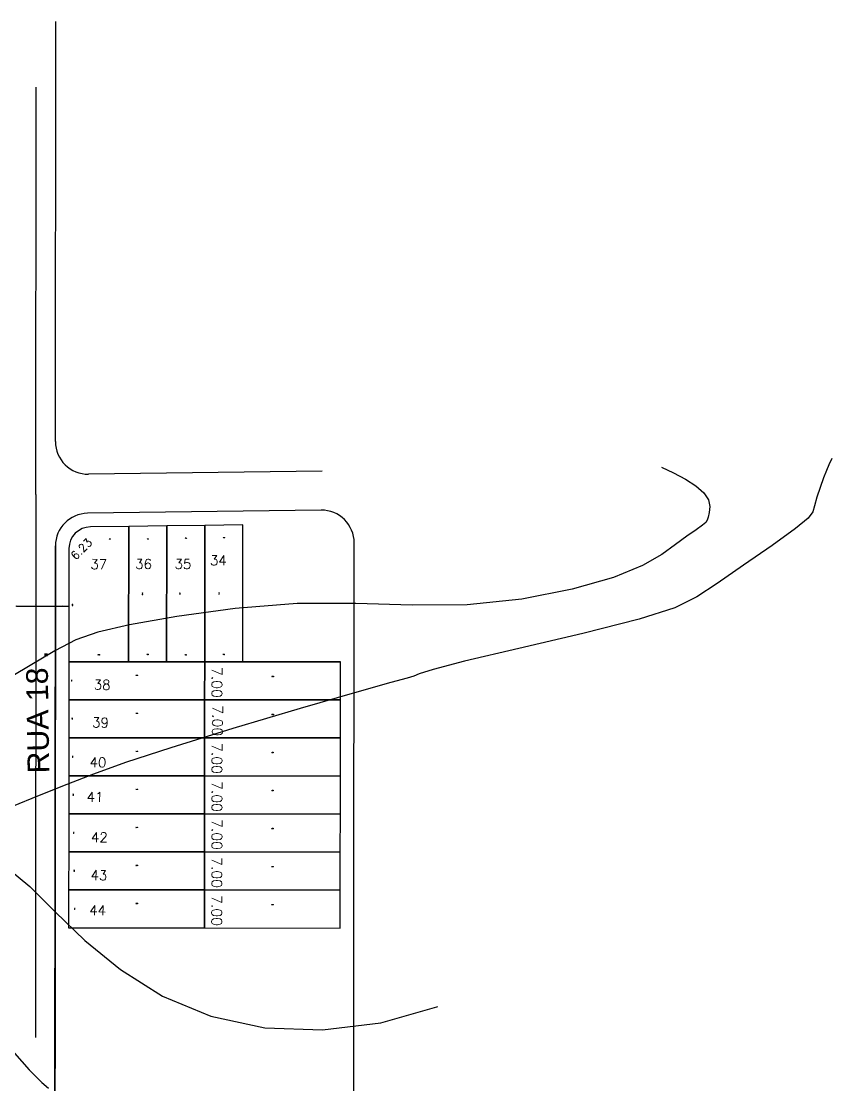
# Model space of a CAD drawing. Header units: millimetres. Extents: x -6300 to 1991, y -4770 to 4545.
# Drawn here: x 1842.2 to 1991.4, y 25.4 to 221.2 of the extents above; entities that cross this region are included whole.
import ezdxf
from ezdxf.enums import TextEntityAlignment as Align

# ---------------------------------------------------------------- set-up
doc = ezdxf.new("R2010")
doc.units = ezdxf.units.MM
doc.header["$LTSCALE"] = 20
doc.header["$MEASUREMENT"] = 0
for name, pattern in [('CONTINUO', [0]), ('DASHDOT', [1, 0.5, -0.25, 0, -0.25]), ('HIDDEN', [0.375, 0.25, -0.125])]:
    doc.linetypes.add(name, pattern=pattern)
doc.layers.get('DEFPOINTS').update_dxf_attribs({"linetype": 'CONTINUOUS'})
for name, color, linetype in [('AGT CI', 252, 'CONTINUOUS'), ('Calçada', 1, 'CONTINUOUS'), ('COTA', 7, 'CONTINUOUS'), ('EIXO DAS VIAS', 252, 'DASHDOT'), ('Lotes', 2, 'CONTINUOUS'), ('Nomes de Ruas', 3, 'CONTINUOUS'), ('Numero de lotes', 5, 'CONTINUOUS'), ('projeção', 6, 'CONTINUOUS')]:
    doc.layers.add(name, color=color, linetype=linetype)
doc.layers.add('E-Pen-C', color=4, linetype='CONTINUOUS', lineweight=15)
doc.layers.add('E-Pen-G', color=3, linetype='CONTINUOUS', lineweight=30)
doc.styles.add('arcad1', font='romans.shx')
doc.styles.add('ARIAL', font='arial.ttf', dxfattribs={"height": 2})
doc.styles.add('F2', font='ARIALN.TTF')
doc.styles.add('ROMANS', font='romans.shx', dxfattribs={"height": 0.1})
doc.dimstyles.new('BOLA100', dxfattribs={"dimscale": 0, "dimtxt": 1.9, "dimasz": 0.18, "dimexe": 0.18, "dimexo": 0.063, "dimgap": 0, "dimtad": 1, "dimzin": 4, "dimdsep": 46, "dimtxsty": 'ROMANS', "dimcen": 0.09, "dimse1": 1, "dimse2": 1, "dimsd1": 1, "dimsd2": 1, "dimclrt": 256, "dimaunit": 1, "dimadec": 4, "dimazin": 0, "dimtfac": 1.2, "dimtix": 1, "dimtmove": 2, "dimatfit": 3, "dimfxl": 1, "dimtvp": 2, "dimtolj": 1, "dimtzin": 4, "dimarcsym": 0})
doc.dimstyles.new('DIMENSION-1', dxfattribs={"dimtxt": 0.145, "dimasz": 0.07, "dimexe": 1, "dimexo": 0, "dimgap": 0.12, "dimtad": 1, "dimzin": 7, "dimdsep": 46, "dimtxsty": 'F2', "dimblk1": 'TRACO', "dimblk2": 'TRACO', "dimsah": 1, "dimcen": 1, "dimse1": 1, "dimse2": 1, "dimclrd": 4, "dimclre": 256, "dimclrt": 4, "dimadec": 8, "dimazin": 0, "dimtfac": 1, "dimtix": 1, "dimtmove": 2, "dimatfit": 3, "dimldrblk": 'TRACO', "dimfxl": 1, "dimtolj": 1, "dimtzin": 0, "dimarcsym": 0})

# ---------------------------------------------------------------- blocks, each defined once
blk = doc.blocks.new('*D245')
at = {"layer": 'DEFPOINTS', "color": 0}
for p in [(1868.99, 128.33), (1875.99, 128.33), (1876.02, 126.05)]:
    blk.add_point(p, dxfattribs=at)
at = {"layer": 'COTA', "insert": (1872.52, 126.05), "char_height": 0.1, "attachment_point": 5, "rotation": 0.7653, "style": 'ROMANS'}
blk.add_mtext('\\A1;7.00', dxfattribs=at)
blk = doc.blocks.new('*D246')
at = {"layer": 'DEFPOINTS', "color": 0}
for p in [(1854.94, 128.15), (1861.99, 128.24), (1862.02, 125.9)]:
    blk.add_point(p, dxfattribs=at)
at = {"layer": 'COTA', "insert": (1858.5, 125.9), "char_height": 0.1, "attachment_point": 5, "rotation": 0.7653, "style": 'ROMANS'}
blk.add_mtext('\\A1;7.06', dxfattribs=at)
blk = doc.blocks.new('*D247')
at = {"layer": 'DEFPOINTS', "color": 0}
for p in [(1861.99, 128.24), (1868.99, 128.23), (1869.02, 125.91)]:
    blk.add_point(p, dxfattribs=at)
at = {"layer": 'COTA', "insert": (1865.52, 125.91), "char_height": 0.1, "attachment_point": 5, "rotation": 0.7653, "style": 'ROMANS'}
blk.add_mtext('\\A1;7.00', dxfattribs=at)
blk = doc.blocks.new('*D248')
at = {"layer": 'DEFPOINTS', "color": 0}
for p in [(1861.99, 128.24), (1861.97, 103.31), (1864.63, 103.35)]:
    blk.add_point(p, dxfattribs=at)
at = {"layer": 'COTA', "insert": (1864.52, 115.81), "char_height": 0.1, "attachment_point": 5, "rotation": 270.7653, "style": 'ROMANS'}
blk.add_mtext('\\A1;24.92', dxfattribs=at)
blk = doc.blocks.new('*D249')
at = {"layer": 'DEFPOINTS', "color": 0}
for p in [(1868.99, 128.33), (1868.97, 103.31), (1871.53, 103.34)]:
    blk.add_point(p, dxfattribs=at)
at = {"layer": 'COTA', "insert": (1871.42, 115.85), "char_height": 0.1, "attachment_point": 5, "rotation": 270.7653, "style": 'ROMANS'}
blk.add_mtext('\\A1;25.02', dxfattribs=at)
blk = doc.blocks.new('*D250')
at = {"layer": 'DEFPOINTS', "color": 0}
for p in [(1875.99, 128.43), (1875.97, 103.3), (1878.72, 103.34)]:
    blk.add_point(p, dxfattribs=at)
at = {"layer": 'COTA', "insert": (1878.61, 115.9), "char_height": 0.1, "attachment_point": 5, "rotation": 270.7653, "style": 'ROMANS'}
blk.add_mtext('\\A1;25.12', dxfattribs=at)
blk = doc.blocks.new('*D251')
at = {"layer": 'DEFPOINTS', "color": 0}
for p in [(1848.92, 124.14), (1848.9, 103.31), (1851.73, 103.35)]:
    blk.add_point(p, dxfattribs=at)
at = {"layer": 'COTA', "insert": (1851.64, 113.76), "char_height": 0.1, "attachment_point": 5, "rotation": 270.7653, "style": 'ROMANS'}
blk.add_mtext('\\A1;20.83', dxfattribs=at)
blk = doc.blocks.new('*D252')
at = {"layer": 'DEFPOINTS', "color": 0}
for p in [(1850.97, 103.32), (1875.97, 103.3), (1876, 100.93)]:
    blk.add_point(p, dxfattribs=at)
at = {"layer": 'COTA', "insert": (1863.5, 100.82), "char_height": 0.1, "attachment_point": 5, "rotation": 0.7653, "style": 'ROMANS'}
blk.add_mtext('\\A1;25.00', dxfattribs=at)
blk = doc.blocks.new('*D253')
at = {"layer": 'DEFPOINTS', "color": 0}
for p in [(1875.97, 103.3), (1900.97, 103.28), (1901.01, 100.72)]:
    blk.add_point(p, dxfattribs=at)
at = {"layer": 'COTA', "insert": (1888.51, 100.6), "char_height": 0.1, "attachment_point": 5, "rotation": 0.7653, "style": 'ROMANS'}
blk.add_mtext('\\A1;25.00', dxfattribs=at)
blk = doc.blocks.new('*D261')
at = {"layer": 'DEFPOINTS', "color": 0}
for p in [(1848.9, 103.31), (1848.9, 96.31), (1851.49, 96.35)]:
    blk.add_point(p, dxfattribs=at)
at = {"layer": 'COTA', "insert": (1851.49, 99.85), "char_height": 0.1, "attachment_point": 5, "rotation": 270.7653, "style": 'ROMANS'}
blk.add_mtext('\\A1;7.00', dxfattribs=at)
blk = doc.blocks.new('*D262')
at = {"layer": 'DEFPOINTS', "color": 0}
for p in [(1848.9, 96.31), (1848.89, 89.31), (1851.58, 89.35)]:
    blk.add_point(p, dxfattribs=at)
at = {"layer": 'COTA', "insert": (1851.58, 92.85), "char_height": 0.1, "attachment_point": 5, "rotation": 270.7653, "style": 'ROMANS'}
blk.add_mtext('\\A1;7.00', dxfattribs=at)
blk = doc.blocks.new('*D263')
at = {"layer": 'DEFPOINTS', "color": 0}
for p in [(1848.89, 89.31), (1848.89, 82.31), (1851.67, 82.35)]:
    blk.add_point(p, dxfattribs=at)
at = {"layer": 'COTA', "insert": (1851.68, 85.85), "char_height": 0.1, "attachment_point": 5, "rotation": 270.7653, "style": 'ROMANS'}
blk.add_mtext('\\A1;7.00', dxfattribs=at)
blk = doc.blocks.new('*D264')
at = {"layer": 'DEFPOINTS', "color": 0}
for p in [(1848.89, 82.31), (1848.88, 75.31), (1851.77, 75.35)]:
    blk.add_point(p, dxfattribs=at)
at = {"layer": 'COTA', "insert": (1851.77, 78.85), "char_height": 0.1, "attachment_point": 5, "rotation": 270.7653, "style": 'ROMANS'}
blk.add_mtext('\\A1;7.00', dxfattribs=at)
blk = doc.blocks.new('*D265')
at = {"layer": 'DEFPOINTS', "color": 0}
for p in [(1848.88, 75.31), (1848.87, 68.31), (1851.86, 68.35)]:
    blk.add_point(p, dxfattribs=at)
at = {"layer": 'COTA', "insert": (1851.86, 71.85), "char_height": 0.1, "attachment_point": 5, "rotation": 270.7653, "style": 'ROMANS'}
blk.add_mtext('\\A1;7.00', dxfattribs=at)
blk = doc.blocks.new('*D266')
at = {"layer": 'DEFPOINTS', "color": 0}
for p in [(1848.87, 68.31), (1848.87, 61.31), (1851.95, 61.36)]:
    blk.add_point(p, dxfattribs=at)
at = {"layer": 'COTA', "insert": (1851.96, 64.86), "char_height": 0.1, "attachment_point": 5, "rotation": 270.7653, "style": 'ROMANS'}
blk.add_mtext('\\A1;7.00', dxfattribs=at)
blk = doc.blocks.new('*D267')
at = {"layer": 'DEFPOINTS', "color": 0}
for p in [(1848.87, 61.31), (1848.86, 54.31), (1852.05, 54.36)]:
    blk.add_point(p, dxfattribs=at)
at = {"layer": 'COTA', "insert": (1852.05, 57.86), "char_height": 0.1, "attachment_point": 5, "rotation": 270.7653, "style": 'ROMANS'}
blk.add_mtext('\\A1;7.00', dxfattribs=at)
blk = doc.blocks.new('*D268')
at = {"layer": 'DEFPOINTS', "color": 0}
for p in [(1850.97, 96.32), (1875.97, 96.3), (1876, 93.93)]:
    blk.add_point(p, dxfattribs=at)
at = {"layer": 'COTA', "insert": (1863.5, 93.82), "char_height": 0.1, "attachment_point": 5, "rotation": 0.7653, "style": 'ROMANS'}
blk.add_mtext('\\A1;25.00', dxfattribs=at)
blk = doc.blocks.new('*D269')
at = {"layer": 'DEFPOINTS', "color": 0}
for p in [(1875.97, 96.3), (1900.97, 96.28), (1901, 93.72)]:
    blk.add_point(p, dxfattribs=at)
at = {"layer": 'COTA', "insert": (1888.5, 93.6), "char_height": 0.1, "attachment_point": 5, "rotation": 0.7653, "style": 'ROMANS'}
blk.add_mtext('\\A1;25.00', dxfattribs=at)
blk = doc.blocks.new('*D270')
at = {"layer": 'DEFPOINTS', "color": 0}
for p in [(1850.96, 89.32), (1875.96, 89.3), (1875.99, 86.93)]:
    blk.add_point(p, dxfattribs=at)
at = {"layer": 'COTA', "insert": (1863.49, 86.82), "char_height": 0.1, "attachment_point": 5, "rotation": 0.7653, "style": 'ROMANS'}
blk.add_mtext('\\A1;25.00', dxfattribs=at)
blk = doc.blocks.new('*D271')
at = {"layer": 'DEFPOINTS', "color": 0}
for p in [(1875.96, 89.3), (1900.96, 89.28), (1900.99, 86.72)]:
    blk.add_point(p, dxfattribs=at)
at = {"layer": 'COTA', "insert": (1888.49, 86.6), "char_height": 0.1, "attachment_point": 5, "rotation": 0.7653, "style": 'ROMANS'}
blk.add_mtext('\\A1;25.00', dxfattribs=at)
blk = doc.blocks.new('*D272')
at = {"layer": 'DEFPOINTS', "color": 0}
for p in [(1850.95, 82.32), (1875.95, 82.3), (1875.98, 79.93)]:
    blk.add_point(p, dxfattribs=at)
at = {"layer": 'COTA', "insert": (1863.49, 79.82), "char_height": 0.1, "attachment_point": 5, "rotation": 0.7653, "style": 'ROMANS'}
blk.add_mtext('\\A1;25.00', dxfattribs=at)
blk = doc.blocks.new('*D273')
at = {"layer": 'DEFPOINTS', "color": 0}
for p in [(1875.95, 82.3), (1900.95, 82.28), (1900.99, 79.72)]:
    blk.add_point(p, dxfattribs=at)
at = {"layer": 'COTA', "insert": (1888.49, 79.6), "char_height": 0.1, "attachment_point": 5, "rotation": 0.7653, "style": 'ROMANS'}
blk.add_mtext('\\A1;25.00', dxfattribs=at)
blk = doc.blocks.new('*D274')
at = {"layer": 'DEFPOINTS', "color": 0}
for p in [(1850.95, 75.32), (1875.95, 75.3), (1875.98, 72.93)]:
    blk.add_point(p, dxfattribs=at)
at = {"layer": 'COTA', "insert": (1863.48, 72.82), "char_height": 0.1, "attachment_point": 5, "rotation": 0.7653, "style": 'ROMANS'}
blk.add_mtext('\\A1;25.00', dxfattribs=at)
blk = doc.blocks.new('*D275')
at = {"layer": 'DEFPOINTS', "color": 0}
for p in [(1875.95, 75.3), (1900.95, 75.28), (1900.98, 72.72)]:
    blk.add_point(p, dxfattribs=at)
at = {"layer": 'COTA', "insert": (1888.48, 72.6), "char_height": 0.1, "attachment_point": 5, "rotation": 0.7653, "style": 'ROMANS'}
blk.add_mtext('\\A1;25.00', dxfattribs=at)
blk = doc.blocks.new('*D276')
at = {"layer": 'DEFPOINTS', "color": 0}
for p in [(1850.94, 68.32), (1875.94, 68.3), (1875.97, 65.93)]:
    blk.add_point(p, dxfattribs=at)
at = {"layer": 'COTA', "insert": (1863.47, 65.82), "char_height": 0.1, "attachment_point": 5, "rotation": 0.7653, "style": 'ROMANS'}
blk.add_mtext('\\A1;25.00', dxfattribs=at)
blk = doc.blocks.new('*D277')
at = {"layer": 'DEFPOINTS', "color": 0}
for p in [(1875.94, 68.3), (1900.94, 68.28), (1900.97, 65.72)]:
    blk.add_point(p, dxfattribs=at)
at = {"layer": 'COTA', "insert": (1888.48, 65.6), "char_height": 0.1, "attachment_point": 5, "rotation": 0.7653, "style": 'ROMANS'}
blk.add_mtext('\\A1;25.00', dxfattribs=at)
blk = doc.blocks.new('*D278')
at = {"layer": 'DEFPOINTS', "color": 0}
for p in [(1850.93, 61.32), (1875.93, 61.3), (1875.97, 58.93)]:
    blk.add_point(p, dxfattribs=at)
at = {"layer": 'COTA', "insert": (1863.47, 58.82), "char_height": 0.1, "attachment_point": 5, "rotation": 0.7653, "style": 'ROMANS'}
blk.add_mtext('\\A1;25.00', dxfattribs=at)
blk = doc.blocks.new('*D279')
at = {"layer": 'DEFPOINTS', "color": 0}
for p in [(1875.93, 61.3), (1900.93, 61.28), (1900.97, 58.72)]:
    blk.add_point(p, dxfattribs=at)
at = {"layer": 'COTA', "insert": (1888.47, 58.6), "char_height": 0.1, "attachment_point": 5, "rotation": 0.7653, "style": 'ROMANS'}
blk.add_mtext('\\A1;25.00', dxfattribs=at)
blk = doc.blocks.new('*D283')
at = {"layer": 'DEFPOINTS', "color": 0}
for p in [(1868.97, 104.61), (1861.97, 103.31), (1868.97, 103.31)]:
    blk.add_point(p, dxfattribs=at)
at = {"layer": 'COTA', "insert": (1865.47, 104.66), "char_height": 0.1, "attachment_point": 5, "rotation": 359.95, "style": 'ROMANS'}
blk.add_mtext('\\A1;7.00', dxfattribs=at)
blk = doc.blocks.new('*D284')
at = {"layer": 'DEFPOINTS', "color": 0}
for p in [(1882.97, 104.6), (1875.97, 103.3), (1882.97, 103.29)]:
    blk.add_point(p, dxfattribs=at)
at = {"layer": 'COTA', "insert": (1879.47, 104.65), "char_height": 0.1, "attachment_point": 5, "rotation": 359.95, "style": 'ROMANS'}
blk.add_mtext('\\A1;7.00', dxfattribs=at)
blk = doc.blocks.new('*D322')
at = {"layer": 'DEFPOINTS', "color": 0}
for p in [(1875.97, 104.52), (1868.97, 103.31, 51.85), (1875.97, 103.3, 51.85)]:
    blk.add_point(p, dxfattribs=at)
at = {"layer": 'COTA', "insert": (1872.47, 104.58), "char_height": 0.1, "attachment_point": 5, "rotation": 359.95, "style": 'ROMANS'}
blk.add_mtext('\\A1;7.00', dxfattribs=at)
blk = doc.blocks.new('*D323')
at = {"layer": 'DEFPOINTS', "color": 0}
for p in [(1861.97, 104.54), (1850.97, 103.32, 51.85), (1861.97, 103.31, 51.85)]:
    blk.add_point(p, dxfattribs=at)
at = {"layer": 'COTA', "insert": (1856.47, 104.59), "char_height": 0.1, "attachment_point": 5, "rotation": 359.95, "style": 'ROMANS'}
blk.add_mtext('\\A1;11.00', dxfattribs=at)
blk = doc.blocks.new('*D328')
at = {"layer": 'DEFPOINTS', "color": 0}
for p in [(1875.99, 128.33, 51.85), (1882.99, 128.52, 51.85), (1883.03, 126.14)]:
    blk.add_point(p, dxfattribs=at)
at = {"layer": 'COTA', "insert": (1879.52, 126.15), "char_height": 0.1, "attachment_point": 5, "rotation": 0.7653, "style": 'ROMANS'}
blk.add_mtext('\\A1;7.00', dxfattribs=at)
blk = doc.blocks.new('TRACO')
at = {"layer": 'E-Pen-C'}
for p, q in [((-1, 0), (1, 0)), ((0, 1), (0, -1))]:
    blk.add_line(p, q, dxfattribs=at)
at = {"layer": 'E-Pen-G'}
blk.add_line((-0.4, -0.4), (0.4, 0.4), dxfattribs=at)
blk = doc.blocks.new('*D338')
at = {"layer": 'COTA', "color": 4, "linetype": 'Continuous', "lineweight": -2}
blk.add_line((1841.35, 113.56), (1848.41, 113.56), dxfattribs=at)
at = {"layer": 'DEFPOINTS', "color": 0, "linetype": 'Continuous'}
for p in [(1841.28, 114.48), (1848.48, 113.56), (1848.48, 113.38)]:
    blk.add_point(p, dxfattribs=at)
at = {"layer": 'COTA', "color": 4, "linetype": 'Continuous', "lineweight": -2, "xscale": 0.07, "yscale": 0.07, "zscale": 0.07, "rotation": 180}
blk.add_blockref('TRACO', (1841.28, 113.56), dxfattribs=at)
at = {"layer": 'COTA', "color": 4, "linetype": 'Continuous', "lineweight": -2, "xscale": 0.07, "yscale": 0.07, "zscale": 0.07}
blk.add_blockref('TRACO', (1848.48, 113.56), dxfattribs=at)
at = {"layer": 'COTA', "color": 4, "linetype": 'Continuous', "insert": (1844.88, 113.76), "char_height": 0.145, "attachment_point": 5, "style": 'F2'}
blk.add_mtext('\\A1;7.20', dxfattribs=at)
blk = doc.blocks.new('*D339')
at = {"layer": 'COTA', "color": 4, "linetype": 'Continuous', "lineweight": -2}
blk.add_line((1848.55, 113.56), (1850.91, 113.56), dxfattribs=at)
at = {"layer": 'DEFPOINTS', "color": 0, "linetype": 'Continuous'}
for p in [(1850.98, 113.56), (1848.48, 113.38), (1850.98, 113.45)]:
    blk.add_point(p, dxfattribs=at)
at = {"layer": 'COTA', "color": 4, "linetype": 'Continuous', "lineweight": -2, "xscale": 0.07, "yscale": 0.07, "zscale": 0.07, "rotation": 180}
blk.add_blockref('TRACO', (1848.48, 113.56), dxfattribs=at)
at = {"layer": 'COTA', "color": 4, "linetype": 'Continuous', "lineweight": -2, "xscale": 0.07, "yscale": 0.07, "zscale": 0.07}
blk.add_blockref('TRACO', (1850.98, 113.56), dxfattribs=at)
at = {"layer": 'COTA', "color": 4, "linetype": 'Continuous', "insert": (1849.73, 113.76), "char_height": 0.145, "attachment_point": 5, "style": 'F2'}
blk.add_mtext('\\A1;2.50', dxfattribs=at)

msp = doc.modelspace()

# ---------------------------------------------------------------- linework, layer by layer
at = {"layer": 'AGT CI', "color": 7}
for points in [[(1960.061, 139.128), (1962.25, 138.106), (1964.485, 136.923), (1966.398, 135.678), (1967.838, 134.406), (1968.709, 133.127), (1968.977, 131.878), (1968.856, 130.764), (1968.622, 129.911), (1968.46, 129.378), (1968.201, 128.978), (1967.586, 128.459), (1966.415, 127.616), (1964.737, 126.423), (1962.659, 124.897), (1960.145, 123.071), (1956.59, 121.023), (1951.241, 118.843), (1943.62, 116.674), (1934.341, 114.864), (1924.288, 113.812), (1914.147, 113.726), (1903.811, 114.049), (1892.973, 114.034), (1881.613, 113.139), (1870.856, 111.658), (1862.11, 110.091), (1856.282, 108.771), (1852.255, 107.356), (1848.412, 105.338), (1843.531, 102.428), (1837.992, 99.218)], [(1991.393, 140.742), (1990.875, 139.574), (1990.445, 138.55), (1989.892, 137.148), (1989.251, 135.405), (1988.642, 133.593), (1988.205, 132.046), (1987.91, 130.929), (1987.043, 129.742), (1984.718, 127.817), (1980.426, 124.739), (1975.158, 121.096), (1970.281, 117.729), (1966.581, 115.237), (1962.505, 113.249), (1955.918, 111.156), (1945.576, 108.542), (1933.806, 105.777), (1923.823, 103.427), (1918.02, 101.917), (1915.479, 101.094), (1914.458, 100.664), (1913.247, 100.294), (1910.267, 99.491), (1903.968, 97.725), (1893.546, 94.692), (1881.162, 90.996), (1869.724, 87.47), (1861.41, 84.738), (1855.505, 82.611), (1850.57, 80.691), (1845.485, 78.668), (1840.426, 76.579)], [(1839.5, 65.512), (1843.794, 61.946), (1848.454, 57.268), (1853.902, 51.988), (1860.481, 46.63), (1868.235, 41.781), (1877.129, 38.045), (1887.057, 35.924), (1897.629, 35.525), (1908.384, 36.859), (1918.688, 39.767), (1918.86, 39.841)], [(1839.616, 32.806), (1843.693, 28.182), (1845.997, 25.871), (1847.207, 24.807)]]:
    msp.add_lwpolyline(points, dxfattribs=at)
at = {"layer": 'Calçada', "color": 7, "lineweight": -3}
for p, q in [((1848.507, 143.847), (1848.574, 221.176)), ((1848.507, 143.847), (1848.574, 221.176)), ((1897.587, 138.417), (1854.587, 137.842)), ((1897.587, 138.417), (1854.587, 137.842)), ((1848.378, -3.706), (1848.49, 124.645)), ((1848.378, -3.706), (1848.49, 124.645))]:
    msp.add_line(p, q, dxfattribs=at)
msp.add_lwpolyline([(1903.49, 125.209, 0.4183874), (1897.41, 131.214), (1854.41, 130.639, 0.410052), (1848.49, 124.645), (1848.378, -3.706, -0.1656015), (1845.877, -11.028), (1804.865, -64.166, 0.4142136), (1805.948, -72.581), (1839.989, -98.854, 0.4142136), (1848.404, -97.771), (1900.861, -29.806, 0.1656015), (1903.361, -22.484)], format="xyb", close=True, dxfattribs=at)
msp.add_lwpolyline([(1903.49, 125.209, 0.4183874), (1897.41, 131.214), (1854.41, 130.639, 0.410052), (1848.49, 124.645), (1848.378, -3.706, -0.1656015), (1845.877, -11.028), (1804.865, -64.166, 0.4142136), (1805.948, -72.581), (1839.989, -98.854, 0.4142136), (1848.404, -97.771), (1900.861, -29.806, 0.1656015), (1903.361, -22.484)], format="xyb", close=True, dxfattribs=at)
msp.add_arc((1854.507, 143.842), 6, 179.95, 270.76528, dxfattribs=at)
msp.add_arc((1854.507, 143.842), 6, 179.95, 270.76528, dxfattribs=at)
at = {"layer": 'EIXO DAS VIAS', "color": 7, "ltscale": 10}
msp.add_line((1844.898, 134.113, 103.708), (1844.779, -1.822, 103.708), dxfattribs=at)
at = {"layer": 'Lotes', "color": 7, "linetype": 'CONTINUO', "lineweight": -3}
for p, q in [((1861.993, 128.24), (1854.936, 128.146)), ((1861.971, 103.313), (1861.993, 128.24)), ((1861.993, 128.24), (1861.971, 103.313)), ((1868.993, 128.334), (1861.993, 128.24)), ((1868.971, 103.307), (1868.993, 128.334)), ((1868.993, 128.334), (1868.971, 103.307)), ((1875.993, 128.427), (1868.993, 128.334)), ((1875.971, 103.301), (1875.993, 128.427)), ((1875.993, 128.427), (1875.971, 103.301)), ((1882.993, 128.521), (1875.993, 128.427)), ((1850.989, 124.15), (1850.988, 123.093)), ((1850.988, 123.093), (1850.971, 103.323)), ((1850.971, 103.323), (1850.965, 96.323)), ((1850.971, 103.323), (1861.971, 103.313)), ((1875.971, 103.301), (1850.971, 103.323)), ((1861.971, 103.313), (1868.971, 103.307)), ((1868.971, 103.307), (1875.971, 103.301)), ((1875.965, 96.301), (1875.971, 103.301)), ((1875.971, 103.301), (1875.965, 96.301)), ((1875.971, 103.301), (1882.971, 103.295)), ((1900.971, 103.279), (1875.971, 103.301)), ((1850.965, 96.323), (1850.959, 89.323)), ((1850.965, 96.323), (1875.965, 96.301)), ((1875.965, 96.301), (1850.965, 96.323)), ((1875.959, 89.301), (1875.965, 96.301)), ((1875.965, 96.301), (1875.959, 89.301)), ((1900.965, 96.279), (1875.965, 96.301)), ((1875.965, 96.301), (1900.965, 96.279)), ((1850.959, 89.323), (1850.953, 82.323)), ((1850.959, 89.323), (1875.959, 89.301)), ((1875.959, 89.301), (1850.959, 89.323)), ((1875.953, 82.301), (1875.959, 89.301)), ((1875.959, 89.301), (1875.953, 82.301)), ((1900.959, 89.279), (1875.959, 89.301)), ((1875.959, 89.301), (1900.959, 89.279)), ((1850.953, 82.323), (1850.947, 75.323)), ((1850.953, 82.323), (1875.953, 82.301)), ((1875.953, 82.301), (1850.953, 82.323)), ((1875.947, 75.301), (1875.953, 82.301)), ((1875.953, 82.301), (1875.947, 75.301)), ((1900.953, 82.279), (1875.953, 82.301)), ((1875.953, 82.301), (1900.953, 82.279)), ((1850.947, 75.323), (1850.941, 68.323)), ((1850.947, 75.323), (1875.947, 75.301)), ((1875.947, 75.301), (1850.947, 75.323)), ((1875.941, 68.301), (1875.947, 75.301)), ((1875.947, 75.301), (1875.941, 68.301)), ((1900.947, 75.279), (1875.947, 75.301)), ((1875.947, 75.301), (1900.947, 75.279)), ((1850.941, 68.323), (1850.935, 61.323)), ((1850.941, 68.323), (1875.941, 68.301)), ((1875.941, 68.301), (1850.941, 68.323)), ((1875.935, 61.301), (1875.941, 68.301)), ((1875.941, 68.301), (1875.935, 61.301)), ((1900.941, 68.279), (1875.941, 68.301)), ((1875.941, 68.301), (1900.941, 68.279)), ((1850.935, 61.323), (1850.928, 54.323)), ((1850.935, 61.323), (1875.935, 61.301)), ((1875.935, 61.301), (1850.935, 61.323)), ((1875.928, 54.301), (1875.935, 61.301)), ((1875.935, 61.301), (1875.928, 54.301)), ((1900.935, 61.279), (1875.935, 61.301)), ((1875.935, 61.301), (1900.935, 61.279))]:
    msp.add_line(p, q, dxfattribs=at)
at = {"layer": 'Lotes', "color": 7, "lineweight": -3}
for p, q in [((1861.971, 103.313), (1861.993, 128.24)), ((1868.971, 103.307), (1868.993, 128.334)), ((1850.971, 103.323), (1900.971, 103.279)), ((1850.965, 96.323), (1900.965, 96.279)), ((1850.959, 89.323), (1900.959, 89.279)), ((1850.953, 82.323), (1900.953, 82.279)), ((1850.947, 75.323), (1900.947, 75.279)), ((1850.941, 68.323), (1900.941, 68.279)), ((1850.935, 61.323), (1900.935, 61.279))]:
    msp.add_line(p, q, dxfattribs=at)
at = {"layer": 'Lotes', "color": 7}
msp.add_lwpolyline([(1854.936, 128.146, 0.410052), (1850.989, 124.15), (1850.988, 123.093), (1850.971, 103.323), (1861.971, 103.313), (1861.993, 128.24)], format="xyb", close=True, dxfattribs=at)
for points in [[(1861.993, 128.24), (1861.971, 103.313), (1868.971, 103.307), (1868.993, 128.334)], [(1868.993, 128.334), (1868.971, 103.307), (1875.971, 103.301), (1875.993, 128.427)], [(1875.993, 128.427), (1875.971, 103.301), (1882.971, 103.295), (1882.993, 128.521)], [(1868.971, 103.307), (1861.971, 103.313), (1850.971, 103.323), (1850.965, 96.323), (1875.965, 96.301), (1875.971, 103.301)], [(1875.971, 103.301), (1875.965, 96.301), (1900.965, 96.279), (1900.971, 103.279), (1889.971, 103.289), (1882.971, 103.295)], [(1850.965, 96.323), (1850.959, 89.323), (1875.959, 89.301), (1875.965, 96.301)], [(1875.965, 96.301), (1875.959, 89.301), (1900.959, 89.279), (1900.965, 96.279)], [(1850.959, 89.323), (1850.953, 82.323), (1875.953, 82.301), (1875.959, 89.301)], [(1875.959, 89.301), (1875.953, 82.301), (1900.953, 82.279), (1900.959, 89.279)], [(1850.953, 82.323), (1850.947, 75.323), (1875.947, 75.301), (1875.953, 82.301)], [(1875.953, 82.301), (1875.947, 75.301), (1900.947, 75.279), (1900.953, 82.279)], [(1850.947, 75.323), (1850.941, 68.323), (1875.941, 68.301), (1875.947, 75.301)], [(1875.947, 75.301), (1875.941, 68.301), (1900.941, 68.279), (1900.947, 75.279)], [(1850.941, 68.323), (1850.935, 61.323), (1875.935, 61.301), (1875.941, 68.301)], [(1875.941, 68.301), (1875.935, 61.301), (1900.935, 61.279), (1900.941, 68.279)], [(1850.935, 61.323), (1850.928, 54.323), (1875.928, 54.301), (1875.935, 61.301)], [(1875.935, 61.301), (1875.928, 54.301), (1900.928, 54.279), (1900.935, 61.279)]]:
    msp.add_lwpolyline(points, close=True, dxfattribs=at)
at = {"layer": 'Lotes', "color": 7, "linetype": 'CONTINUO', "lineweight": -3}
msp.add_arc((1854.989, 124.147), 4, 90.76528, 179.95, dxfattribs=at)
at = {"layer": 'projeção', "color": 7, "linetype": 'HIDDEN', "ltscale": 15}
msp.add_line((1844.898, 134.113, 103.708), (1844.974, 221.225, 103.708), dxfattribs=at)

# ---------------------------------------------------------------- texts
at = {"layer": 'COTA', "color": 7, "style": 'ROMANS'}
msp.add_text('7.00', height=1.9, rotation=269.17185, dxfattribs=at).set_placement((1877.428, 95.32, -51.854))
at = {"layer": 'COTA', "color": 7, "attachment_point": 5, "style": 'ROMANS'}
for s, insert, char_height, rotation in [('\\A1;6.23', (1853.294, 124.081), 1.5, 45.35764), ('\\A1;6.23', (1853.294, 124.081, -51.854), 1.5, 45.35764), ('\\A1;7.00', (1878.217, 99.508), 1.9, 269.98713), ('\\A1;7.00', (1878.214, 85.509), 1.9, 269.98713), ('\\A1;7.00', (1878.212, 78.51), 1.9, 269.98713), ('\\A1;7.00', (1878.211, 71.511), 1.9, 269.98713), ('\\A1;7.00', (1878.209, 64.511), 1.9, 269.98713), ('\\A1;7.00', (1878.208, 57.512), 1.9, 269.98713)]:
    msp.add_mtext(s, dxfattribs=dict(at, insert=insert, char_height=char_height, rotation=rotation))
at = {"layer": 'Nomes de Ruas', "color": 7, "extrusion": (-0.018269, -0.084695, 0.996239), "style": 'ARIAL'}
msp.add_text('RUA 18 .', height=4, rotation=102.96746, dxfattribs=at).set_placement((1783.899, 479.338, -40.056), align=Align.MIDDLE_CENTER)
at = {"layer": 'Numero de lotes', "color": 7, "style": 'arcad1'}
for s, p in [('37', (1856.476, 121.259, 103.708)), ('36', (1864.728, 121.31, 103.708)), ('35', (1871.974, 121.304, 103.708)), ('34', (1878.501, 121.98, 103.708)), ('38', (1857.103, 99.082, 103.708)), ('39', (1856.799, 92.122, 103.708)), ('40', (1856.335, 84.795, 103.708)), ('41', (1855.803, 78.422, 103.708)), ('42', (1856.593, 70.992, 103.708)), ('43', (1856.498, 64.019, 103.708)), ('44', (1856.253, 57.558, 103.708))]:
    msp.add_text(s, height=1.8, rotation=359.22008, dxfattribs=at).set_placement(p, align=Align.MIDDLE_CENTER)

# ---------------------------------------------------------------- dimensions: what is measured, and where the dimension line sits
at = {"layer": 'COTA', "color": 7}
for base, p1, p2, angle, picture, middle in [((1862.024, 125.896), (1854.936, 128.146), (1861.993, 128.24), 0.76528, '*D246', (1858.495, 125.899)), ((1864.633, 103.349), (1861.993, 128.24), (1861.971, 103.313), 90.76528, '*D248', (1864.517, 115.811)), ((1869.024, 125.911), (1861.993, 128.24), (1868.993, 128.234), 0.76528, '*D247', (1865.524, 125.914)), ((1871.532, 103.341), (1868.993, 128.334), (1868.971, 103.307), 90.76528, '*D249', (1871.415, 115.853)), ((1876.023, 126.05), (1868.993, 128.334), (1875.993, 128.328), 0.76528, '*D245', (1872.523, 126.053)), ((1878.724, 103.338), (1875.993, 128.427), (1875.971, 103.301), 90.76528, '*D250', (1878.606, 115.899)), ((1883.025, 126.143, -51.854), (1875.993, 128.328), (1882.993, 128.521), 0.76528, '*D328', (1879.524, 126.147, -51.854)), ((1851.7254, 103.3516), (1848.9226, 124.1412), (1848.9044, 103.3139), 90.76528, '*D251', (1851.6363, 113.7639)), ((1868.972, 104.611), (1861.971, 103.313), (1868.971, 103.307), 179.95, '*D283', (1865.472, 104.664)), ((1882.972, 104.599), (1875.971, 103.301), (1882.971, 103.295), 179.95, '*D284', (1879.472, 104.652)), ((1851.487, 96.349), (1848.904, 103.314), (1848.898, 96.314), 90.76528, '*D261', (1851.49, 99.849)), ((1876.003, 100.933), (1850.971, 103.323), (1875.971, 103.301), 0.76528, '*D252', (1863.505, 100.816)), ((1901.005, 100.717), (1875.971, 103.301), (1900.971, 103.279), 0.76528, '*D253', (1888.507, 100.6)), ((1851.58, 89.35), (1848.898, 96.314), (1848.892, 89.314), 90.76528, '*D262', (1851.583, 92.85)), ((1875.997, 93.933), (1850.965, 96.323), (1875.965, 96.301), 0.76528, '*D268', (1863.498, 93.816)), ((1900.999, 93.717), (1875.965, 96.301), (1900.965, 96.279), 0.76528, '*D269', (1888.501, 93.6)), ((1851.674, 82.351), (1848.892, 89.314), (1848.886, 82.314), 90.76528, '*D263', (1851.677, 85.851)), ((1875.991, 86.933), (1850.959, 89.323), (1875.959, 89.301), 0.76528, '*D270', (1863.492, 86.816)), ((1900.993, 86.717), (1875.959, 89.301), (1900.959, 89.279), 0.76528, '*D271', (1888.495, 86.6)), ((1851.767, 75.353), (1848.886, 82.314), (1848.88, 75.314), 90.76528, '*D264', (1851.77, 78.853)), ((1875.985, 79.933), (1850.953, 82.323), (1875.953, 82.301), 0.76528, '*D272', (1863.486, 79.816)), ((1900.987, 79.717), (1875.953, 82.301), (1900.953, 82.279), 0.76528, '*D273', (1888.489, 79.6)), ((1851.861, 68.354), (1848.88, 75.314), (1848.874, 68.314), 90.76528, '*D265', (1851.864, 71.854)), ((1875.978, 72.933), (1850.947, 75.323), (1875.947, 75.301), 0.76528, '*D274', (1863.48, 72.816)), ((1900.981, 72.717), (1875.947, 75.301), (1900.947, 75.279), 0.76528, '*D275', (1888.483, 72.6)), ((1851.954, 61.355), (1848.874, 68.314), (1848.868, 61.314), 90.76528, '*D266', (1851.957, 64.855)), ((1875.972, 65.933), (1850.941, 68.323), (1875.941, 68.301), 0.76528, '*D276', (1863.474, 65.816)), ((1900.975, 65.717), (1875.941, 68.301), (1900.941, 68.279), 0.76528, '*D277', (1888.477, 65.6)), ((1852.048, 54.357), (1848.868, 61.314), (1848.862, 54.314), 90.76528, '*D267', (1852.051, 57.857)), ((1875.966, 58.933), (1850.935, 61.323), (1875.935, 61.301), 0.76528, '*D278', (1863.468, 58.816)), ((1900.969, 58.717), (1875.935, 61.301), (1900.935, 61.279), 0.76528, '*D279', (1888.471, 58.6))]:
    dim = msp.add_linear_dim(base=base, p1=p1, p2=p2, angle=angle, dimstyle='BOLA100', override={"dimscale": 1}, dxfattribs=at)
    dim.commit()
    dim.dimension.update_dxf_attribs({"geometry": picture, "text_midpoint": middle})
at = {"layer": 'COTA', "color": 7, "linetype": 'Continuous'}
for base, p1, p2, picture, middle in [((1848.48, 113.564), (1841.281, 114.48), (1848.48, 113.376), '*D338', (1844.88, 113.758)), ((1850.98, 113.564), (1848.48, 113.376), (1850.98, 113.454), '*D339', (1849.73, 113.758))]:
    dim = msp.add_linear_dim(base=base, p1=p1, p2=p2, dimstyle='DIMENSION-1', override={"dimfxl": 0.1}, dxfattribs=at)
    dim.commit()
    dim.dimension.update_dxf_attribs({"geometry": picture, "text_midpoint": middle})
at = {"layer": 'COTA', "color": 7}
for p1, p2, distance, picture, middle in [((1850.971, 103.323), (1861.971, 103.313), 1.223, '*D323', (1856.472, 104.591, -51.854)), ((1868.971, 103.307), (1875.971, 103.301), 1.222, '*D322', (1872.472, 104.576, -51.854))]:
    dim = msp.add_aligned_dim(p1=p1, p2=p2, distance=distance, dimstyle='BOLA100', override={"dimscale": 1}, dxfattribs=at)
    dim.commit()
    dim.dimension.update_dxf_attribs({"geometry": picture, "text_midpoint": middle})

doc.saveas('drawing.dxf')
